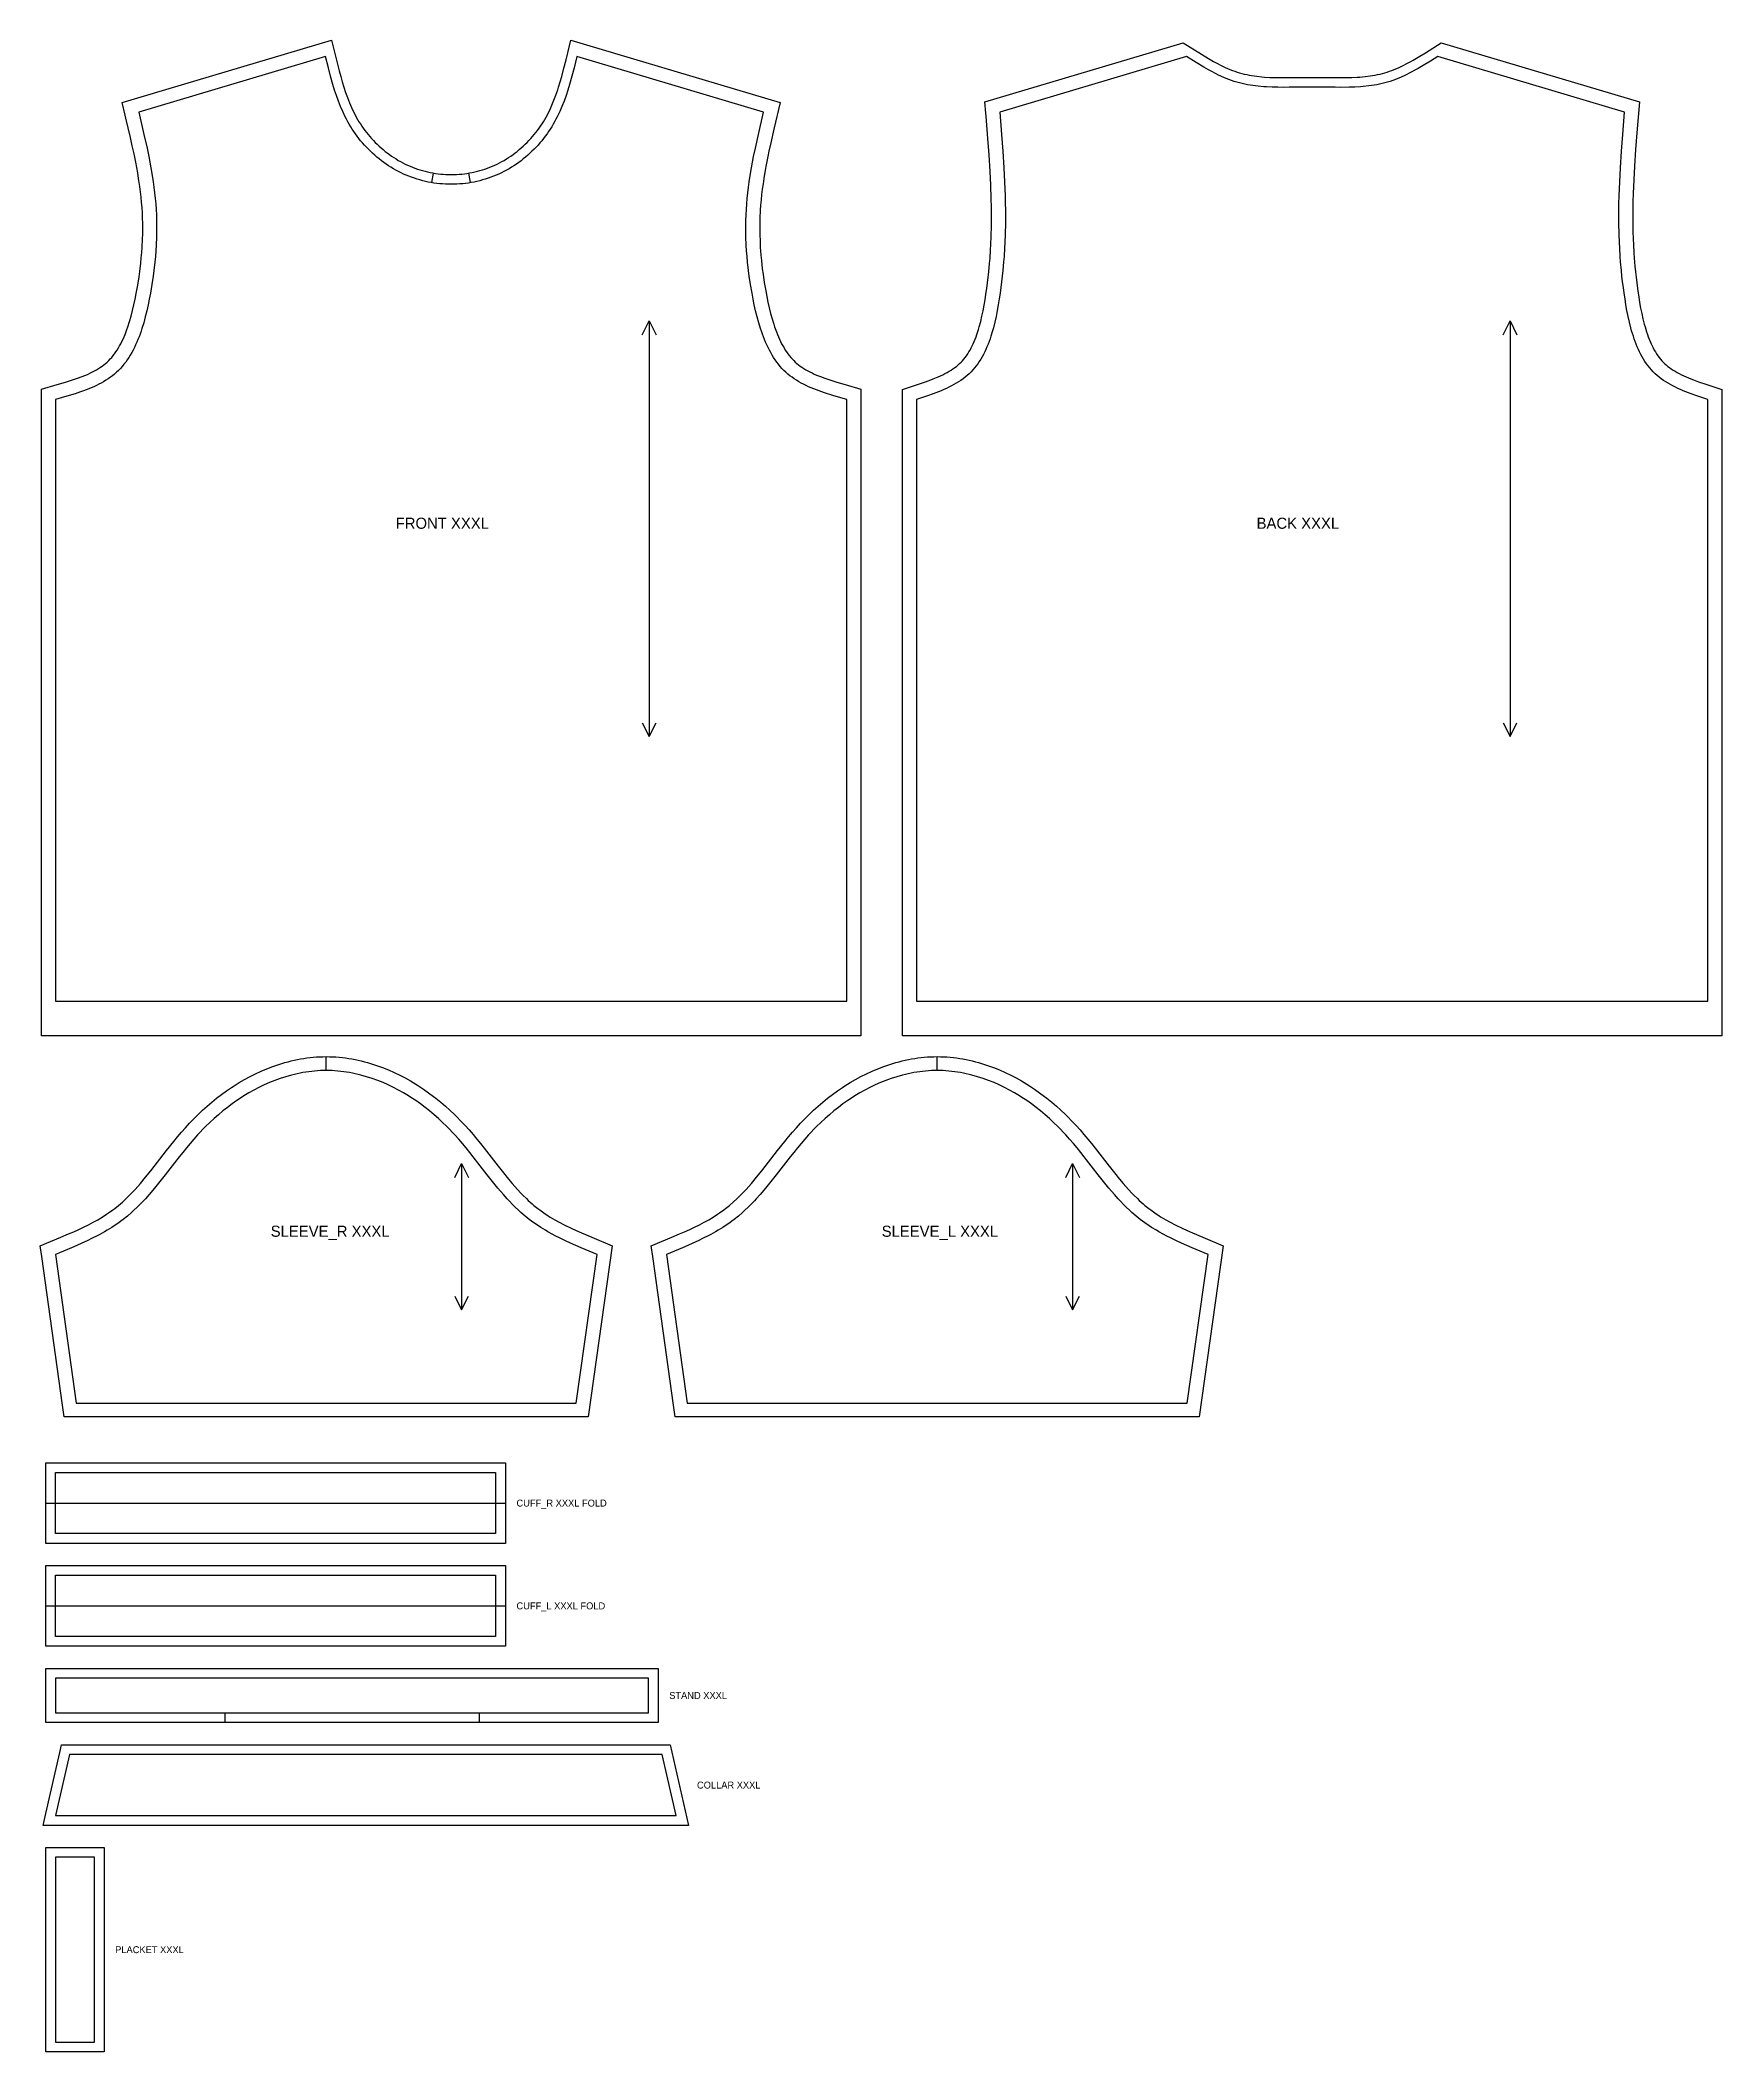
# Model space of a CAD drawing. Extents: x 24 to 1235, y 28 to 1476.
import ezdxf

# ---------------------------------------------------------------- set-up
doc = ezdxf.new("R2010")
doc.units = 0
for name, color, linetype in [('CUT', 7, 'CONTINUOUS'), ('FOLD', 6, 'CONTINUOUS'), ('GRAIN', 3, 'CONTINUOUS'), ('NOTCH', 1, 'CONTINUOUS'), ('SEW', 5, 'CONTINUOUS'), ('TEXT', 2, 'CONTINUOUS')]:
    doc.layers.add(name, color=color, linetype=linetype)

msp = doc.modelspace()

# ---------------------------------------------------------------- linework, layer by layer
at = {"layer": 'CUT'}
for points in [[(85.268, 1422.099), (83.095, 1431.292), (233.814, 1476.116), (238.317, 1457.982), (239.352, 1453.985), (240.421, 1450.032), (241.536, 1446.13), (242.71, 1442.284), (243.955, 1438.503), (245.283, 1434.791), (246.705, 1431.154), (248.233, 1427.599), (249.878, 1424.129), (250.748, 1422.428), (251.651, 1420.749), (252.59, 1419.094), (253.566, 1417.462), (254.571, 1415.867), (255.617, 1414.29), (256.701, 1412.735), (257.824, 1411.201), (258.985, 1409.69), (260.182, 1408.203), (261.415, 1406.742), (262.682, 1405.308), (263.983, 1403.901), (265.317, 1402.524), (266.683, 1401.178), (268.08, 1399.863), (269.506, 1398.581), (270.962, 1397.333), (272.445, 1396.12), (273.956, 1394.944), (275.493, 1393.805), (277.054, 1392.704), (278.64, 1391.644), (280.248, 1390.624), (281.879, 1389.646), (283.531, 1388.71), (285.203, 1387.819), (286.905, 1386.967), (288.627, 1386.16), (290.369, 1385.397), (292.131, 1384.679), (293.91, 1384.005), (295.706, 1383.376), (297.517, 1382.793), (299.342, 1382.255), (301.18, 1381.762), (303.03, 1381.316), (304.89, 1380.916), (306.76, 1380.562), (308.637, 1380.255), (310.521, 1379.994), (312.411, 1379.781), (314.305, 1379.614), (316.202, 1379.495), (318.101, 1379.424), (320, 1379.4), (321.899, 1379.424), (323.798, 1379.495), (325.695, 1379.614), (327.589, 1379.781), (329.479, 1379.994), (331.363, 1380.255), (333.24, 1380.562), (335.11, 1380.916), (336.97, 1381.316), (338.82, 1381.762), (340.658, 1382.255), (342.483, 1382.793), (344.294, 1383.376), (346.09, 1384.005), (347.869, 1384.679), (349.631, 1385.397), (351.373, 1386.16), (353.095, 1386.967), (354.797, 1387.819), (356.469, 1388.71), (358.121, 1389.646), (359.752, 1390.624), (361.36, 1391.644), (362.946, 1392.704), (364.507, 1393.805), (366.044, 1394.944), (367.555, 1396.12), (369.038, 1397.333), (370.494, 1398.581), (371.92, 1399.863), (373.317, 1401.178), (374.683, 1402.524), (376.017, 1403.901), (377.318, 1405.308), (378.585, 1406.742), (379.818, 1408.203), (381.015, 1409.69), (382.176, 1411.201), (383.299, 1412.735), (384.383, 1414.29), (385.429, 1415.867), (386.434, 1417.462), (387.41, 1419.094), (388.349, 1420.749), (389.252, 1422.428), (390.122, 1424.129), (390.96, 1425.853), (392.545, 1429.366), (394.018, 1432.963), (395.392, 1436.638), (396.677, 1440.385), (397.29, 1442.284), (398.464, 1446.13), (399.579, 1450.032), (401.169, 1455.978), (402.698, 1462.016), (406.186, 1476.116), (556.905, 1431.292), (552.379, 1412.102), (550.115, 1402.173), (548.828, 1396.249), (548.01, 1392.314), (546.852, 1386.434), (546.133, 1382.528), (545.144, 1376.692), (544.552, 1372.817), (544.017, 1368.955), (543.545, 1365.105), (543.139, 1361.269), (542.804, 1357.468), (542.542, 1353.695), (542.275, 1348.03), (542.182, 1344.246), (542.155, 1340.455), (542.194, 1336.656), (542.376, 1330.935), (542.577, 1327.105), (543, 1321.331), (543.361, 1317.46), (544.02, 1311.617), (544.537, 1307.695), (545.427, 1301.768), (546.454, 1295.784), (547.223, 1291.713), (548.064, 1287.6), (548.975, 1283.522), (549.965, 1279.498), (551.042, 1275.549), (552.214, 1271.695), (552.837, 1269.811), (554.163, 1266.139), (554.866, 1264.357), (555.597, 1262.614), (556.356, 1260.913), (557.143, 1259.255), (557.96, 1257.644), (558.805, 1256.082), (559.679, 1254.569), (560.583, 1253.109), (561.516, 1251.702), (562.478, 1250.35), (563.471, 1249.054), (564.493, 1247.816), (565.546, 1246.635), (566.63, 1245.512), (567.753, 1244.441), (568.88, 1243.452), (570.064, 1242.493), (571.304, 1241.565), (572.599, 1240.665), (573.948, 1239.794), (575.352, 1238.95), (576.808, 1238.132), (578.317, 1237.339), (579.875, 1236.57), (581.481, 1235.825), (583.133, 1235.101), (586.567, 1233.716), (588.344, 1233.051), (592.007, 1231.769), (597.737, 1229.941), (603.69, 1228.18), (615, 1224.939), (615, 759.4), (25, 759.4), (25, 1224.939), (36.31, 1228.18), (42.263, 1229.941), (47.993, 1231.769), (51.656, 1233.051), (53.433, 1233.716), (56.867, 1235.101), (58.519, 1235.825), (60.125, 1236.57), (61.683, 1237.339), (63.192, 1238.132), (64.648, 1238.95), (66.052, 1239.794), (67.401, 1240.665), (68.696, 1241.565), (69.936, 1242.493), (71.12, 1243.452), (72.247, 1244.441), (73.37, 1245.512), (74.454, 1246.635), (75.507, 1247.816), (76.529, 1249.054), (77.522, 1250.35), (78.484, 1251.702), (79.417, 1253.109), (80.321, 1254.569), (81.195, 1256.082), (82.04, 1257.644), (82.857, 1259.255), (83.644, 1260.913), (84.403, 1262.614), (85.134, 1264.357), (86.513, 1267.958), (87.163, 1269.811), (88.384, 1273.609), (89.508, 1277.513), (90.541, 1281.502), (91.49, 1285.556), (92.365, 1289.654), (93.174, 1293.777), (94.246, 1299.78), (95.182, 1305.726), (95.729, 1309.659), (96.435, 1315.518), (96.827, 1319.398), (97.157, 1323.26), (97.423, 1327.105), (97.701, 1332.845), (97.806, 1336.656), (97.845, 1340.455), (97.818, 1344.246), (97.725, 1348.03), (97.564, 1351.808), (97.335, 1355.582), (97.038, 1359.354), (96.667, 1363.185), (96.227, 1367.028), (95.723, 1370.885), (94.856, 1376.692), (94.209, 1380.58), (93.514, 1384.479), (92.772, 1388.391), (91.585, 1394.28), (90.321, 1400.196), (88.994, 1406.137), (85.742, 1420.094)], [(705.034, 1423.582), (704.369, 1431.671), (847.149, 1474.134), (860.216, 1465.978), (865.41, 1462.865), (868.853, 1460.903), (872.285, 1459.053), (873.998, 1458.177), (877.42, 1456.535), (880.838, 1455.052), (882.547, 1454.376), (884.256, 1453.747), (885.967, 1453.166), (887.681, 1452.634), (889.391, 1452.155), (891.121, 1451.721), (892.871, 1451.328), (894.641, 1450.976), (896.432, 1450.662), (900.073, 1450.142), (903.792, 1449.754), (905.679, 1449.604), (909.506, 1449.383), (913.399, 1449.254), (919.354, 1449.193), (923.392, 1449.215), (935.79, 1449.378), (940, 1449.4), (944.21, 1449.378), (958.634, 1449.199), (964.631, 1449.218), (968.556, 1449.308), (972.416, 1449.481), (974.321, 1449.604), (978.077, 1449.933), (981.757, 1450.385), (983.568, 1450.662), (985.359, 1450.976), (987.129, 1451.328), (988.879, 1451.721), (990.609, 1452.155), (992.319, 1452.634), (994.033, 1453.166), (995.744, 1453.747), (997.453, 1454.376), (999.162, 1455.052), (1000.871, 1455.772), (1002.58, 1456.535), (1006.002, 1458.177), (1007.715, 1459.053), (1011.147, 1460.903), (1012.867, 1461.871), (1016.317, 1463.883), (1021.525, 1467.05), (1032.851, 1474.134), (1175.631, 1431.671), (1173.823, 1409.497), (1172.908, 1397.487), (1172.107, 1385.55), (1171.562, 1375.669), (1171.159, 1365.858), (1170.998, 1360.009), (1170.927, 1356.119), (1170.879, 1350.302), (1170.889, 1346.431), (1171.012, 1338.697), (1171.201, 1332.892), (1171.375, 1329.014), (1171.711, 1323.181), (1171.987, 1319.276), (1172.483, 1313.389), (1172.869, 1309.44), (1173.302, 1305.468), (1173.782, 1301.471), (1174.595, 1295.422), (1175.198, 1291.367), (1175.853, 1287.325), (1176.569, 1283.311), (1177.358, 1279.344), (1178.229, 1275.444), (1179.19, 1271.63), (1179.707, 1269.762), (1180.818, 1266.117), (1181.413, 1264.345), (1182.036, 1262.609), (1182.687, 1260.913), (1183.367, 1259.259), (1184.075, 1257.648), (1184.813, 1256.084), (1185.581, 1254.567), (1186.378, 1253.101), (1187.205, 1251.686), (1188.062, 1250.324), (1188.949, 1249.017), (1189.866, 1247.764), (1190.815, 1246.567), (1191.795, 1245.426), (1192.808, 1244.341), (1193.855, 1243.311), (1194.96, 1242.314), (1196.125, 1241.351), (1197.352, 1240.415), (1198.642, 1239.505), (1199.993, 1238.621), (1201.405, 1237.76), (1202.876, 1236.924), (1204.404, 1236.109), (1205.986, 1235.316), (1209.302, 1233.789), (1212.804, 1232.332), (1214.616, 1231.625), (1218.35, 1230.244), (1224.175, 1228.225), (1235, 1224.599), (1235, 759.4), (645, 759.4), (645, 1224.599), (655.825, 1228.225), (661.65, 1230.244), (665.384, 1231.625), (667.196, 1232.332), (670.698, 1233.789), (674.014, 1235.316), (675.596, 1236.109), (677.124, 1236.924), (678.595, 1237.76), (680.007, 1238.621), (681.358, 1239.505), (682.648, 1240.415), (683.875, 1241.351), (685.04, 1242.314), (686.145, 1243.311), (687.192, 1244.341), (688.205, 1245.426), (689.185, 1246.567), (690.134, 1247.764), (691.051, 1249.017), (691.938, 1250.324), (692.795, 1251.686), (693.622, 1253.101), (694.419, 1254.567), (695.187, 1256.084), (695.925, 1257.648), (696.633, 1259.259), (697.313, 1260.913), (697.964, 1262.609), (698.587, 1264.345), (699.751, 1267.924), (700.293, 1269.762), (701.302, 1273.525), (702.217, 1277.385), (703.046, 1281.321), (703.797, 1285.314), (704.482, 1289.344), (705.109, 1293.391), (705.688, 1297.446), (706.218, 1301.471), (706.698, 1305.468), (707.131, 1309.44), (707.694, 1315.356), (708.013, 1319.276), (708.411, 1325.128), (708.625, 1329.014), (708.871, 1334.828), (709.067, 1342.564), (709.111, 1346.431), (709.113, 1352.239), (709.073, 1356.119), (708.956, 1361.955), (708.618, 1371.735), (708.126, 1381.589), (707.374, 1393.499), (706.491, 1405.487), (705.199, 1421.566)], [(25.097, 600.612), (24.02, 608.294), (38.817, 614.401), (44.431, 616.783), (48.11, 618.394), (51.728, 620.034), (55.279, 621.71), (58.755, 623.43), (62.148, 625.202), (65.452, 627.032), (68.659, 628.927), (71.764, 630.895), (73.276, 631.908), (76.216, 633.997), (77.644, 635.076), (80.433, 637.316), (83.161, 639.68), (85.836, 642.164), (87.155, 643.449), (89.762, 646.099), (92.333, 648.852), (96.135, 653.155), (99.893, 657.641), (103.629, 662.282), (114.971, 676.815), (120.219, 683.404), (122.924, 686.693), (125.696, 689.963), (128.544, 693.206), (131.499, 696.432), (134.555, 699.621), (137.688, 702.739), (140.896, 705.782), (144.179, 708.747), (147.538, 711.628), (150.972, 714.421), (154.481, 717.123), (158.065, 719.728), (161.722, 722.233), (163.579, 723.446), (167.348, 725.791), (171.19, 728.023), (175.104, 730.139), (179.091, 732.134), (183.15, 734.001), (187.281, 735.739), (191.548, 737.364), (193.708, 738.121), (195.884, 738.841), (198.076, 739.522), (200.282, 740.164), (202.503, 740.764), (204.738, 741.322), (206.985, 741.838), (209.244, 742.31), (211.515, 742.737), (213.796, 743.117), (216.088, 743.451), (218.388, 743.736), (220.697, 743.972), (223.014, 744.158), (225.337, 744.291), (227.666, 744.373), (230, 744.4), (232.334, 744.373), (234.663, 744.291), (236.986, 744.158), (239.303, 743.972), (241.612, 743.736), (243.912, 743.451), (246.204, 743.117), (248.485, 742.737), (250.756, 742.31), (253.015, 741.838), (255.262, 741.322), (257.497, 740.764), (259.718, 740.164), (261.924, 739.522), (264.116, 738.841), (266.292, 738.121), (268.452, 737.364), (270.595, 736.569), (274.794, 734.886), (278.888, 733.084), (282.911, 731.152), (286.862, 729.096), (290.741, 726.921), (292.652, 725.791), (296.421, 723.446), (300.116, 720.993), (303.736, 718.438), (307.283, 715.784), (309.028, 714.421), (312.462, 711.628), (315.821, 708.747), (319.104, 705.782), (322.312, 702.739), (323.888, 701.189), (326.982, 698.035), (330, 694.814), (332.89, 691.589), (335.699, 688.331), (338.436, 685.05), (341.111, 681.757), (343.734, 678.461), (353.879, 665.446), (357.616, 660.72), (361.356, 656.127), (363.865, 653.155), (367.667, 648.852), (370.238, 646.099), (371.536, 644.761), (374.164, 642.164), (375.495, 640.908), (378.196, 638.483), (379.567, 637.316), (382.356, 635.076), (383.784, 633.997), (386.724, 631.908), (389.776, 629.902), (391.341, 628.927), (394.548, 627.032), (397.852, 625.202), (401.245, 623.43), (406.487, 620.867), (410.073, 619.21), (413.723, 617.585), (421.183, 614.401), (435.98, 608.294), (418.696, 485), (41.304, 485), (40.097, 493.612)], [(465.097, 600.612), (464.02, 608.294), (478.817, 614.401), (484.431, 616.783), (488.11, 618.394), (491.728, 620.034), (495.279, 621.71), (498.755, 623.43), (502.148, 625.202), (505.452, 627.032), (508.659, 628.927), (511.764, 630.895), (513.276, 631.908), (516.216, 633.997), (517.644, 635.076), (520.433, 637.316), (523.161, 639.68), (525.836, 642.164), (527.155, 643.449), (529.762, 646.099), (532.333, 648.852), (536.135, 653.155), (539.893, 657.641), (543.629, 662.282), (554.971, 676.815), (560.219, 683.404), (562.924, 686.693), (565.696, 689.963), (568.544, 693.206), (571.499, 696.432), (574.555, 699.621), (577.688, 702.739), (580.896, 705.782), (584.179, 708.747), (587.538, 711.628), (590.972, 714.421), (594.481, 717.123), (598.065, 719.728), (601.722, 722.233), (603.579, 723.446), (607.348, 725.791), (611.19, 728.023), (615.104, 730.139), (619.091, 732.134), (623.15, 734.001), (627.281, 735.739), (631.548, 737.364), (633.708, 738.121), (635.884, 738.841), (638.076, 739.522), (640.282, 740.164), (642.503, 740.764), (644.738, 741.322), (646.985, 741.838), (649.244, 742.31), (651.515, 742.737), (653.796, 743.117), (656.088, 743.451), (658.388, 743.736), (660.697, 743.972), (663.014, 744.158), (665.337, 744.291), (667.666, 744.373), (670, 744.4), (672.334, 744.373), (674.663, 744.291), (676.986, 744.158), (679.303, 743.972), (681.612, 743.736), (683.912, 743.451), (686.204, 743.117), (688.485, 742.737), (690.756, 742.31), (693.015, 741.838), (695.262, 741.322), (697.497, 740.764), (699.718, 740.164), (701.924, 739.522), (704.116, 738.841), (706.292, 738.121), (708.452, 737.364), (710.595, 736.569), (714.794, 734.886), (718.888, 733.084), (722.911, 731.152), (726.862, 729.096), (730.741, 726.921), (732.652, 725.791), (736.421, 723.446), (740.116, 720.993), (743.736, 718.438), (747.283, 715.784), (749.028, 714.421), (752.462, 711.628), (755.821, 708.747), (759.104, 705.782), (762.312, 702.739), (763.888, 701.189), (766.982, 698.035), (770, 694.814), (772.89, 691.589), (775.699, 688.331), (778.436, 685.05), (781.111, 681.757), (783.734, 678.461), (793.879, 665.446), (797.616, 660.72), (801.356, 656.127), (803.865, 653.155), (807.667, 648.852), (810.238, 646.099), (811.536, 644.761), (814.164, 642.164), (815.495, 640.908), (818.196, 638.483), (819.567, 637.316), (822.356, 635.076), (823.784, 633.997), (826.724, 631.908), (829.776, 629.902), (831.341, 628.927), (834.548, 627.032), (837.852, 625.202), (841.245, 623.43), (846.487, 620.867), (850.073, 619.21), (853.723, 617.585), (861.183, 614.401), (875.98, 608.294), (858.696, 485), (481.304, 485), (480.097, 493.612)], [(28, 452), (359, 452), (359, 394), (28, 394)], [(28, 378), (359, 378), (359, 320), (28, 320)], [(28, 297), (28, 304), (469, 304), (469, 265), (28, 265), (28, 272)], [(38.174, 243.551), (39.412, 249), (477.588, 249), (490.769, 191), (26.231, 191), (28.174, 199.551)], [(28, 168), (28, 175), (70, 175), (70, 28), (28, 28), (28, 35)]]:
    msp.add_lwpolyline(points, close=True, dxfattribs=at)
at = {"layer": 'FOLD'}
for points in [[(28, 423), (359, 423)], [(28, 349), (359, 349)]]:
    msp.add_lwpolyline(points, dxfattribs=at)
at = {"layer": 'GRAIN'}
for points in [[(457.5, 1264), (462.5, 1274), (467.5, 1264)], [(462.5, 1274), (462.5, 974.8)], [(1077.5, 1264), (1082.5, 1274), (1087.5, 1264)], [(1082.5, 1274), (1082.5, 974.8)], [(457.5, 984.8), (462.5, 974.8), (467.5, 984.8)], [(1077.5, 984.8), (1082.5, 974.8), (1087.5, 984.8)], [(322.5, 657.368), (327.5, 667.368), (332.5, 657.368)], [(327.5, 667.368), (327.5, 562.032)], [(762.5, 657.368), (767.5, 667.368), (772.5, 657.368)], [(767.5, 667.368), (767.5, 562.032)], [(322.5, 572.032), (327.5, 562.032), (332.5, 572.032)], [(762.5, 572.032), (767.5, 562.032), (772.5, 572.032)]]:
    msp.add_lwpolyline(points, dxfattribs=at)
at = {"layer": 'NOTCH'}
for points in [[(306.039, 1373.587), (307.209, 1380.489)], [(333.961, 1373.587), (332.791, 1380.489)], [(230, 734.4), (230, 744.4)], [(670, 734.4), (670, 744.4)], [(156.951, 272), (156.951, 265)], [(340.049, 272), (340.049, 265)]]:
    msp.add_lwpolyline(points, dxfattribs=at)
at = {"layer": 'SEW'}
for points in [[(95, 1424.4), (98.746, 1408.352), (100.954, 1398.323), (102.193, 1392.306), (102.974, 1388.295), (103.712, 1384.285), (104.404, 1380.275), (105.344, 1374.26), (105.899, 1370.251), (106.39, 1366.242), (106.815, 1362.234), (107.165, 1358.253), (107.44, 1354.299), (107.644, 1350.344), (107.777, 1346.385), (107.839, 1342.422), (107.833, 1338.454), (107.758, 1334.477), (107.518, 1328.496), (107.274, 1324.495), (106.964, 1320.482), (106.588, 1316.454), (105.904, 1310.384), (105.368, 1306.316), (104.446, 1300.178), (103.384, 1293.993), (102.59, 1289.787), (101.716, 1285.513), (100.762, 1281.241), (99.716, 1276.992), (98.568, 1272.783), (97.306, 1268.633), (96.629, 1266.586), (95.919, 1264.562), (95.176, 1262.561), (94.397, 1260.587), (93.581, 1258.643), (92.727, 1256.729), (91.834, 1254.849), (90.899, 1253.005), (89.923, 1251.2), (88.902, 1249.435), (87.837, 1247.713), (86.725, 1246.037), (85.565, 1244.409), (84.356, 1242.83), (83.097, 1241.304), (81.785, 1239.833), (80.42, 1238.419), (79, 1237.065), (77.566, 1235.806), (76.08, 1234.604), (74.547, 1233.455), (72.966, 1232.357), (71.341, 1231.308), (69.674, 1230.305), (67.968, 1229.346), (66.223, 1228.429), (64.444, 1227.551), (62.631, 1226.709), (60.786, 1225.901), (58.914, 1225.126), (55.09, 1223.659), (53.145, 1222.964), (49.195, 1221.636), (43.16, 1219.767), (35, 1217.4), (35, 784.4), (605, 784.4), (605, 1217.4), (598.872, 1219.167), (594.816, 1220.377), (588.821, 1222.29), (584.91, 1223.659), (582.986, 1224.379), (579.214, 1225.901), (577.369, 1226.709), (575.556, 1227.551), (573.777, 1228.429), (572.032, 1229.346), (570.326, 1230.305), (568.659, 1231.308), (567.034, 1232.357), (565.453, 1233.455), (563.92, 1234.604), (562.434, 1235.806), (561, 1237.065), (559.58, 1238.419), (558.215, 1239.833), (556.903, 1241.304), (555.644, 1242.83), (554.435, 1244.409), (553.275, 1246.037), (552.163, 1247.713), (551.098, 1249.435), (550.077, 1251.2), (549.101, 1253.005), (548.166, 1254.849), (547.273, 1256.729), (546.419, 1258.643), (545.603, 1260.587), (544.824, 1262.561), (544.081, 1264.562), (543.371, 1266.586), (542.694, 1268.633), (541.432, 1272.783), (540.284, 1276.992), (539.238, 1281.241), (538.284, 1285.513), (537.41, 1289.787), (536.616, 1293.993), (535.554, 1300.178), (534.632, 1306.316), (534.096, 1310.384), (533.412, 1316.454), (533.036, 1320.482), (532.726, 1324.495), (532.482, 1328.496), (532.242, 1334.477), (532.167, 1338.454), (532.161, 1342.422), (532.223, 1346.385), (532.356, 1350.344), (532.56, 1354.299), (532.835, 1358.253), (533.185, 1362.234), (533.61, 1366.242), (534.101, 1370.251), (534.656, 1374.26), (535.596, 1380.275), (536.288, 1384.285), (537.026, 1388.295), (537.807, 1392.306), (539.046, 1398.323), (541.254, 1408.352), (545, 1424.4), (410.5, 1464.4), (408.467, 1456.253), (406.876, 1450.175), (405.178, 1444.149), (403.963, 1440.171), (402.666, 1436.232), (401.274, 1432.34), (399.772, 1428.5), (398.148, 1424.72), (396.387, 1421.005), (395.451, 1419.175), (394.475, 1417.363), (393.459, 1415.571), (392.4, 1413.8), (391.307, 1412.066), (390.172, 1410.354), (388.994, 1408.665), (387.776, 1407.001), (386.517, 1405.362), (385.22, 1403.751), (383.884, 1402.167), (382.51, 1400.613), (381.1, 1399.089), (379.654, 1397.596), (378.174, 1396.137), (376.659, 1394.711), (375.112, 1393.32), (373.532, 1391.966), (371.921, 1390.649), (370.279, 1389.37), (368.608, 1388.132), (366.908, 1386.934), (365.181, 1385.778), (363.426, 1384.666), (361.646, 1383.598), (359.84, 1382.576), (358.01, 1381.6), (356.148, 1380.668), (354.263, 1379.784), (352.357, 1378.95), (350.431, 1378.164), (348.486, 1377.428), (346.524, 1376.741), (344.546, 1376.103), (342.553, 1375.516), (340.547, 1374.979), (338.527, 1374.491), (336.497, 1374.055), (334.457, 1373.668), (332.408, 1373.333), (330.351, 1373.049), (328.288, 1372.816), (326.221, 1372.634), (324.149, 1372.504), (322.075, 1372.426), (320, 1372.4), (317.925, 1372.426), (315.851, 1372.504), (313.779, 1372.634), (311.712, 1372.816), (309.649, 1373.049), (307.592, 1373.333), (305.543, 1373.668), (303.503, 1374.055), (301.473, 1374.491), (299.453, 1374.979), (297.447, 1375.516), (295.454, 1376.103), (293.476, 1376.741), (291.514, 1377.428), (289.569, 1378.164), (287.643, 1378.95), (285.737, 1379.784), (283.852, 1380.668), (281.99, 1381.6), (280.16, 1382.576), (278.354, 1383.598), (276.574, 1384.666), (274.819, 1385.778), (273.092, 1386.934), (271.392, 1388.132), (269.721, 1389.37), (268.079, 1390.649), (266.468, 1391.966), (264.888, 1393.32), (263.341, 1394.711), (261.826, 1396.137), (260.346, 1397.596), (258.9, 1399.089), (257.49, 1400.613), (256.116, 1402.167), (254.78, 1403.751), (253.483, 1405.362), (252.224, 1407.001), (251.006, 1408.665), (249.828, 1410.354), (248.693, 1412.066), (247.6, 1413.8), (246.541, 1415.571), (245.525, 1417.363), (244.549, 1419.175), (243.613, 1421.005), (241.852, 1424.72), (240.228, 1428.5), (238.726, 1432.34), (237.334, 1436.232), (236.037, 1440.171), (234.822, 1444.149), (233.124, 1450.175), (231.533, 1456.253), (229.5, 1464.4)], [(715, 1424.4), (716.304, 1408.273), (717.209, 1396.198), (717.995, 1384.156), (718.52, 1374.157), (718.897, 1364.2), (719.04, 1358.245), (719.097, 1354.28), (719.12, 1348.341), (719.093, 1344.384), (718.93, 1336.462), (718.707, 1330.506), (718.508, 1326.523), (718.131, 1320.525), (717.826, 1316.506), (717.282, 1310.443), (716.862, 1306.374), (716.393, 1302.28), (715.874, 1298.158), (715.304, 1294.007), (714.684, 1289.836), (714.006, 1285.651), (713.258, 1281.461), (712.427, 1277.284), (711.501, 1273.137), (710.468, 1269.039), (709.908, 1267.014), (708.692, 1263.024), (708.033, 1261.063), (707.338, 1259.128), (706.606, 1257.221), (705.836, 1255.345), (705.024, 1253.501), (704.171, 1251.693), (703.274, 1249.921), (702.333, 1248.189), (701.345, 1246.499), (700.309, 1244.853), (699.223, 1243.253), (698.087, 1241.702), (696.898, 1240.202), (695.654, 1238.755), (694.356, 1237.364), (693, 1236.03), (691.577, 1234.747), (690.097, 1233.522), (688.564, 1232.352), (686.979, 1231.235), (685.347, 1230.166), (683.67, 1229.144), (681.95, 1228.165), (680.19, 1227.227), (678.394, 1226.326), (676.563, 1225.46), (674.702, 1224.626), (672.812, 1223.821), (668.96, 1222.286), (667.002, 1221.55), (663.039, 1220.128), (655, 1217.4), (655, 784.4), (1225, 784.4), (1225, 1217.4), (1216.961, 1220.128), (1212.998, 1221.55), (1211.04, 1222.286), (1207.188, 1223.821), (1205.298, 1224.626), (1203.437, 1225.46), (1201.606, 1226.326), (1199.81, 1227.227), (1198.05, 1228.165), (1196.33, 1229.144), (1194.653, 1230.166), (1193.021, 1231.235), (1191.436, 1232.352), (1189.903, 1233.522), (1188.423, 1234.747), (1187, 1236.03), (1185.644, 1237.364), (1184.346, 1238.755), (1183.102, 1240.202), (1181.913, 1241.702), (1180.777, 1243.253), (1179.691, 1244.853), (1178.655, 1246.499), (1177.667, 1248.189), (1176.726, 1249.921), (1175.829, 1251.693), (1174.976, 1253.501), (1174.164, 1255.345), (1173.394, 1257.221), (1172.662, 1259.128), (1171.967, 1261.063), (1171.308, 1263.024), (1170.092, 1267.014), (1169.532, 1269.039), (1168.499, 1273.137), (1167.573, 1277.284), (1166.742, 1281.461), (1165.994, 1285.651), (1165.316, 1289.836), (1164.696, 1294.007), (1164.126, 1298.158), (1163.607, 1302.28), (1163.138, 1306.374), (1162.718, 1310.443), (1162.174, 1316.506), (1161.869, 1320.525), (1161.492, 1326.523), (1161.293, 1330.506), (1161.07, 1336.462), (1160.907, 1344.384), (1160.88, 1348.341), (1160.903, 1354.28), (1160.96, 1358.245), (1161.103, 1364.2), (1161.48, 1374.157), (1162.005, 1384.156), (1162.791, 1396.198), (1163.696, 1408.273), (1165, 1424.4), (1030.5, 1464.4), (1025.207, 1461.096), (1019.894, 1457.866), (1016.333, 1455.789), (1014.544, 1454.782), (1010.948, 1452.845), (1007.32, 1451.027), (1003.656, 1449.35), (1001.808, 1448.572), (999.95, 1447.837), (998.079, 1447.148), (996.196, 1446.508), (994.3, 1445.92), (992.406, 1445.39), (990.498, 1444.91), (988.578, 1444.48), (986.646, 1444.095), (984.702, 1443.755), (982.747, 1443.455), (980.781, 1443.195), (976.819, 1442.781), (974.824, 1442.622), (970.808, 1442.39), (966.762, 1442.256), (960.645, 1442.193), (956.54, 1442.215), (944.145, 1442.379), (940, 1442.4), (935.855, 1442.379), (923.46, 1442.215), (919.355, 1442.193), (915.271, 1442.218), (911.211, 1442.312), (907.18, 1442.493), (905.176, 1442.622), (901.196, 1442.971), (897.253, 1443.455), (895.298, 1443.755), (893.354, 1444.095), (891.422, 1444.48), (889.502, 1444.91), (887.594, 1445.39), (885.7, 1445.92), (883.804, 1446.508), (881.921, 1447.148), (880.05, 1447.837), (878.192, 1448.572), (876.344, 1449.35), (872.68, 1451.027), (870.862, 1451.919), (867.251, 1453.8), (865.456, 1454.782), (861.884, 1456.818), (856.561, 1460.008), (849.5, 1464.4)], [(35, 602), (50, 495), (410, 495), (425, 602), (413.506, 606.787), (409.711, 608.425), (405.946, 610.101), (402.218, 611.824), (398.537, 613.602), (394.909, 615.445), (393.118, 616.393), (389.584, 618.351), (387.844, 619.362), (384.422, 621.456), (382.742, 622.54), (379.448, 624.79), (377.837, 625.958), (376.25, 627.156), (373.157, 629.64), (370.157, 632.24), (368.691, 633.58), (365.817, 636.335), (364.408, 637.748), (361.64, 640.638), (360.279, 642.112), (357.599, 645.115), (353.665, 649.736), (349.81, 654.469), (346.005, 659.281), (335.885, 672.265), (333.316, 675.494), (330.713, 678.697), (328.07, 681.866), (325.376, 684.99), (322.625, 688.06), (321.203, 689.596), (318.306, 692.618), (316.833, 694.102), (313.835, 697.015), (310.771, 699.852), (307.64, 702.607), (304.444, 705.278), (301.182, 707.86), (297.856, 710.349), (294.466, 712.742), (291.013, 715.034), (289.263, 716.141), (285.716, 718.275), (282.107, 720.299), (278.438, 722.208), (274.707, 723.999), (270.917, 725.669), (267.036, 727.224), (263.067, 728.656), (259.045, 729.946), (254.979, 731.086), (252.932, 731.598), (250.875, 732.07), (248.81, 732.501), (246.738, 732.89), (244.66, 733.237), (242.576, 733.54), (240.488, 733.799), (238.395, 734.013), (236.299, 734.181), (234.201, 734.302), (232.101, 734.375), (230, 734.4), (227.899, 734.375), (225.799, 734.302), (223.701, 734.181), (221.605, 734.013), (219.512, 733.799), (217.424, 733.54), (215.34, 733.237), (213.262, 732.89), (211.19, 732.501), (209.125, 732.07), (207.068, 731.598), (205.021, 731.086), (200.955, 729.946), (196.933, 728.656), (192.964, 727.224), (189.083, 725.669), (185.293, 723.999), (181.562, 722.208), (177.893, 720.299), (174.284, 718.275), (170.737, 716.141), (168.987, 715.034), (165.534, 712.742), (162.144, 710.349), (158.818, 707.86), (155.556, 705.278), (152.36, 702.607), (149.229, 699.852), (146.165, 697.015), (143.167, 694.102), (141.694, 692.618), (138.797, 689.596), (137.375, 688.06), (134.624, 684.99), (131.93, 681.866), (129.287, 678.697), (126.684, 675.494), (124.115, 672.265), (113.995, 659.281), (110.19, 654.469), (106.335, 649.736), (102.401, 645.115), (99.721, 642.112), (98.36, 640.638), (95.592, 637.748), (94.183, 636.335), (91.309, 633.58), (89.843, 632.24), (86.843, 629.64), (83.75, 627.156), (82.163, 625.958), (80.552, 624.79), (77.258, 622.54), (75.578, 621.456), (72.156, 619.362), (70.416, 618.351), (66.882, 616.393), (65.091, 615.445), (61.463, 613.602), (57.782, 611.824), (54.054, 610.101), (50.289, 608.425), (46.494, 606.787)], [(475, 602), (490, 495), (850, 495), (865, 602), (853.506, 606.787), (849.711, 608.425), (845.946, 610.101), (842.218, 611.824), (838.537, 613.602), (834.909, 615.445), (833.118, 616.393), (829.584, 618.351), (827.844, 619.362), (824.422, 621.456), (822.742, 622.54), (819.448, 624.79), (817.837, 625.958), (816.25, 627.156), (813.157, 629.64), (810.157, 632.24), (808.691, 633.58), (805.817, 636.335), (804.408, 637.748), (801.64, 640.638), (800.279, 642.112), (797.599, 645.115), (793.665, 649.736), (789.81, 654.469), (786.005, 659.281), (775.885, 672.265), (773.316, 675.494), (770.713, 678.697), (768.07, 681.866), (765.376, 684.99), (762.625, 688.06), (761.203, 689.596), (758.306, 692.618), (756.833, 694.102), (753.835, 697.015), (750.771, 699.852), (747.64, 702.607), (744.444, 705.278), (741.182, 707.86), (737.856, 710.349), (734.466, 712.742), (731.013, 715.034), (729.263, 716.141), (725.716, 718.275), (722.107, 720.299), (718.438, 722.208), (714.707, 723.999), (710.917, 725.669), (707.036, 727.224), (703.067, 728.656), (699.045, 729.946), (694.979, 731.086), (692.932, 731.598), (690.875, 732.07), (688.81, 732.501), (686.738, 732.89), (684.66, 733.237), (682.576, 733.54), (680.488, 733.799), (678.395, 734.013), (676.299, 734.181), (674.201, 734.302), (672.101, 734.375), (670, 734.4), (667.899, 734.375), (665.799, 734.302), (663.701, 734.181), (661.605, 734.013), (659.512, 733.799), (657.424, 733.54), (655.34, 733.237), (653.262, 732.89), (651.19, 732.501), (649.125, 732.07), (647.068, 731.598), (645.021, 731.086), (640.955, 729.946), (636.933, 728.656), (632.964, 727.224), (629.083, 725.669), (625.293, 723.999), (621.562, 722.208), (617.893, 720.299), (614.284, 718.275), (610.737, 716.141), (608.987, 715.034), (605.534, 712.742), (602.144, 710.349), (598.818, 707.86), (595.556, 705.278), (592.36, 702.607), (589.229, 699.852), (586.165, 697.015), (583.167, 694.102), (581.694, 692.618), (578.797, 689.596), (577.375, 688.06), (574.624, 684.99), (571.93, 681.866), (569.287, 678.697), (566.684, 675.494), (564.115, 672.265), (553.995, 659.281), (550.19, 654.469), (546.335, 649.736), (542.401, 645.115), (539.721, 642.112), (538.36, 640.638), (535.592, 637.748), (534.183, 636.335), (531.309, 633.58), (529.843, 632.24), (526.843, 629.64), (523.75, 627.156), (522.163, 625.958), (520.552, 624.79), (517.258, 622.54), (515.578, 621.456), (512.156, 619.362), (510.416, 618.351), (506.882, 616.393), (505.091, 615.445), (501.463, 613.602), (497.782, 611.824), (494.054, 610.101), (490.289, 608.425), (486.494, 606.787)], [(35, 445), (352, 445), (352, 401), (35, 401)], [(35, 371), (352, 371), (352, 327), (35, 327)], [(35, 297), (35, 272), (462, 272), (462, 297)], [(45, 242), (35, 198), (482, 198), (472, 242)], [(35, 168), (35, 35), (63, 35), (63, 168)]]:
    msp.add_lwpolyline(points, close=True, dxfattribs=at)

# ---------------------------------------------------------------- texts
at = {"layer": 'TEXT'}
for s, height, p in [('FRONT XXXL', 8, (280, 1124.4)), ('BACK XXXL', 8, (900, 1124.4)), ('SLEEVE_R XXXL', 8, (190, 614.7)), ('SLEEVE_L XXXL', 8, (630, 614.7)), ('CUFF_R XXXL FOLD', 5, (367, 420.5)), ('CUFF_L XXXL FOLD', 5, (367, 346.5)), ('STAND XXXL', 5, (477, 282)), ('COLLAR XXXL', 5, (497, 217.5)), ('PLACKET XXXL', 5, (78, 99))]:
    msp.add_text(s, height=height, dxfattribs=at).set_placement(p)

doc.saveas('drawing.dxf')
